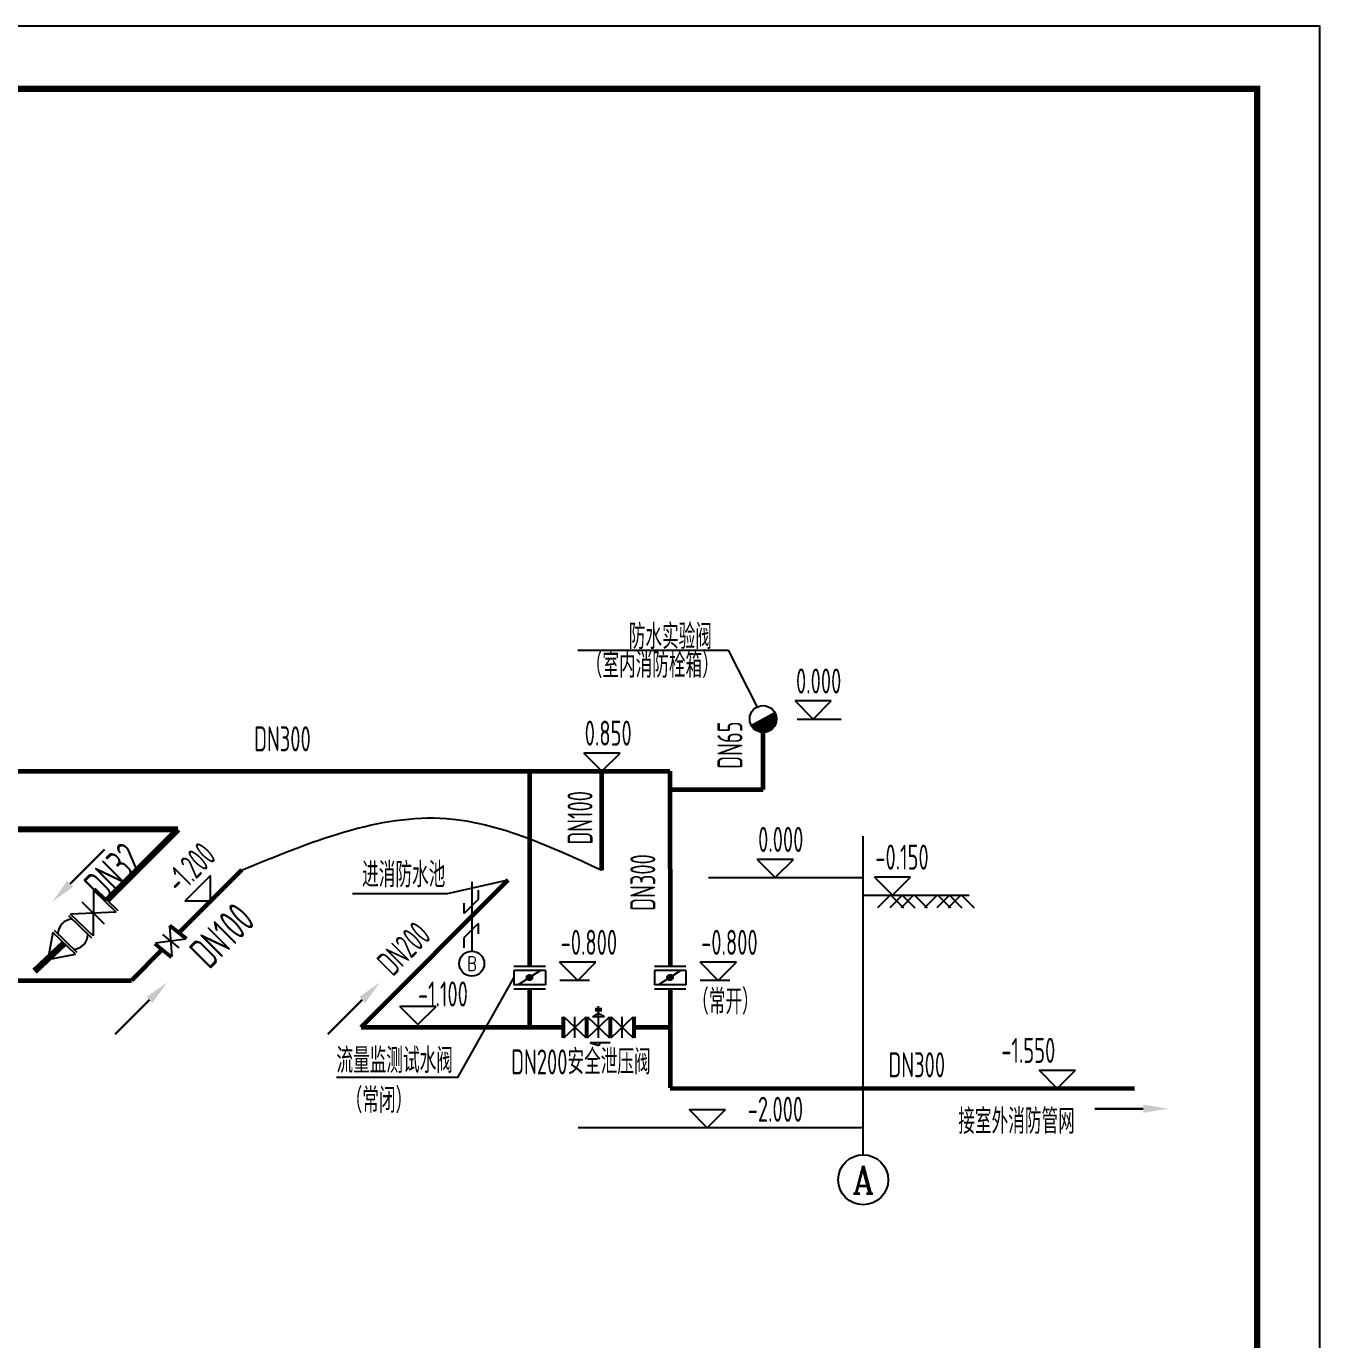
# Model space of a CAD drawing. Extents: x 84552 to 1115094, y -331058 to 102248.
# Drawn here: x 149380 to 159722, y 65935 to 76435 of the extents above; entities that cross this region are included whole.
import ezdxf
from ezdxf.enums import TextEntityAlignment as Align

# ---------------------------------------------------------------- set-up
doc = ezdxf.new("R2010")
doc.units = 0
doc.header["$LTSCALE"] = 1000
doc.header["$MEASUREMENT"] = 0
doc.linetypes.add('建施-55中综合楼1221$0$xref-局部平面图$0$ACAD_ISO14W100', pattern=[25.5, 12, -3, 0.5, -3, 0.5, -3, 0.5, -3])
for name, color, linetype in [('AXIS', 3, 'Continuous'), ('AXIS_TEXT', 7, 'Continuous'), ('PUB_TITLE', 4, 'Continuous'), ('测绘处中心区路网', 7, 'Continuous'), ('消防喷淋', 1, 'Continuous')]:
    doc.layers.add(name, color=color, linetype=linetype)
doc.layers.add('给水管', color=3, linetype='Continuous', lineweight=100)
doc.styles.add('_TCH_AXIS', font='COMPLEX', dxfattribs={"bigfont": 'GBCBIG'})
doc.styles.add('AHD', font='sceie.shx', dxfattribs={"width": 0.7, "bigfont": 'sceic.shx'})
doc.styles.add('COMPLEX', font='COMPLEX')
doc.styles.add('sceie', font='sceie.shx', dxfattribs={"width": 0.7, "bigfont": 'sceic.shx'})

# ---------------------------------------------------------------- blocks, each defined once
blk = doc.blocks.new('_AXISO')
blk.add_circle((0, 0), 0.5)
at = {"layer": 'AXIS_TEXT', "style": 'COMPLEX'}
blk.add_attdef('A', text='', height=0.56, dxfattribs=at).set_placement((-0.25, -0.28), (0.25, -0.28), align=Align.FIT)

msp = doc.modelspace()

# ---------------------------------------------------------------- hatches: boundary and pattern name
h = msp.add_hatch()
h.set_pattern_fill('ANSI31', color=256, style=0)
h.set_pattern_definition([(45, (-443852.55396, 113025.17102), (-0.088388347648, 0.088388347648), [])])
h.paths.add_polyline_path([(155177.1, 70845.9, 0.7771659), (155377.7, 70897, 0.1253873), (155364.7, 70948.1)])
at = {"linetype": '建施-55中综合楼1221$0$xref-局部平面图$0$ACAD_ISO14W100'}
h = msp.add_hatch(dxfattribs=at)
h.set_pattern_fill('ANSI31', color=256, scale=10, style=0)
h.set_pattern_definition([(135, (602751.001, 36088.3224), (0.8838834765, 0.8838834765), [])])
h.paths.add_polyline_path([(153403.5, 68852.5), (153403.5, 68830.4), (153384.9, 68818.4, -0.1441206), (153381.4, 68830.4, -0.4142136)])
h.paths.add_polyline_path([(153403.5, 68852.5, -0.2548776), (153422.1, 68842.4), (153403.5, 68830.4)])
h.paths.add_polyline_path([(153403.5, 68830.4), (153422.1, 68842.4, -0.1441206), (153425.7, 68830.4, -0.4142136), (153403.5, 68808.2)])
h.paths.add_polyline_path([(153403.5, 68830.4), (153403.5, 68808.2, -0.2548776), (153384.9, 68818.4)])
h = msp.add_hatch(dxfattribs=at)
h.set_pattern_fill('ANSI31', color=256, scale=10, style=0)
h.set_pattern_definition([(135, (603874.4765, 36088.3224), (0.8838834765, 0.8838834765), [])])
h.paths.add_polyline_path([(154527, 68852.5), (154527, 68830.4), (154508.4, 68818.4, -0.1441206), (154504.8, 68830.4, -0.4142136)])
h.paths.add_polyline_path([(154527, 68852.5, -0.2548776), (154545.6, 68842.4), (154527, 68830.4)])
h.paths.add_polyline_path([(154527, 68830.4), (154545.6, 68842.4, -0.1441206), (154549.2, 68830.4, -0.4142136), (154527, 68808.2)])
h.paths.add_polyline_path([(154527, 68830.4), (154527, 68808.2, -0.2548776), (154508.4, 68818.4)])

# ---------------------------------------------------------------- linework, layer by layer
for p, q in [((153789.4, 71448.3), (154992.5, 71448.3)), ((154992.5, 71448.3), (155222.7, 70992.3)), ((155817, 71041.5), (155526.8, 71041.5)), ((155671.9, 70896.4), (155526.8, 71041.5)), ((155671.9, 70896.4), (155817, 71041.5)), ((155177.1, 70845.9), (155364.7, 70948.1)), ((155542.8, 70896.4), (155895.8, 70896.4)), ((154127.6, 70624.9), (153837.4, 70624.9)), ((153982.5, 70479.8), (153837.4, 70624.9)), ((153982.5, 70479.8), (154127.6, 70624.9)), ((155514, 69775), (155223.8, 69775)), ((155368.9, 69629.9), (155223.8, 69775)), ((155368.9, 69629.9), (155514, 69775)), ((150854, 69645.5), (150648.8, 69440.3)), ((150854, 69440.3), (150854, 69645.5)), ((154836.2, 69629.9), (156071.7, 69630)), ((156451.2, 69633.4), (156161, 69633.4)), ((156306.1, 69488.3), (156161, 69633.4)), ((156306.1, 69488.3), (156451.2, 69633.4)), ((152748.1, 69502.2), (153234.4, 69610.8)), ((150854, 69440.3), (150648.8, 69440.3)), ((151987.5, 69502.2), (152748.1, 69502.2)), ((156286.3, 69488.3), (156186, 69387.9)), ((156384.1, 69488.3), (156283.7, 69387.9)), ((156292.9, 69488.3), (156393.2, 69387.9)), ((156475.3, 69488.3), (156374.9, 69387.9)), ((156384.1, 69488.3), (156484.4, 69387.9)), ((156481.8, 69488.3), (156582.2, 69387.9)), ((156662.8, 69488.3), (156562.4, 69387.9)), ((156760.5, 69488.3), (156660.2, 69387.9)), ((156669.3, 69488.3), (156769.7, 69387.9)), ((156851.7, 69488.3), (156751.4, 69387.9)), ((156760.5, 69488.3), (156860.9, 69387.9)), ((156858.3, 69488.3), (156958.6, 69387.9)), ((149592, 69191.5), (149553.7, 68975)), ((149553.7, 68975), (149773, 69016.2)), ((153279, 68885.8), (153279, 68770.6)), ((153530.4, 68885.8), (153530.4, 68770.6)), ((153935.2, 68952.4), (153644.9, 68952.4)), ((153790.1, 68807.3), (153644.9, 68952.4)), ((153790.1, 68807.3), (153935.2, 68952.4)), ((154402.5, 68885.8), (154402.5, 68770.6)), ((154653.9, 68885.8), (154653.9, 68770.6)), ((155058.7, 68952.4), (154768.4, 68952.4)), ((154913.5, 68807.3), (154768.4, 68952.4)), ((154913.5, 68807.3), (155058.7, 68952.4)), ((152830.5, 68030.1), (153279, 68828.2)), ((152656.9, 68598.6), (152366.6, 68598.6)), ((152511.8, 68453.5), (152366.6, 68598.6)), ((152511.8, 68453.5), (152656.9, 68598.6)), ((157623.9, 67943.4), (157478.8, 68088.5)), ((157478.8, 68088.5), (157769.1, 68088.5)), ((157623.9, 67943.4), (157769.1, 68088.5)), ((154825.2, 67629.5), (154680.1, 67774.6)), ((154680.1, 67774.6), (154970.4, 67774.6)), ((154825.2, 67629.5), (154970.4, 67774.6)), ((153793.9, 67630.2), (156071.7, 67630.2))]:
    msp.add_line(p, q)
for p, q in [((156071.7, 67413.8), (156071.7, 69959.1)), ((152992.6, 69528.3), (152992.6, 69453.3)), ((152992.6, 69453.3), (152880.3, 69341.1)), ((152880.3, 69341.1), (152880.3, 69423.8)), ((156071.7, 69488.3), (156920.4, 69488.3)), ((152992.6, 69263.1), (152880.3, 69150.9)), ((152992.6, 69263.1), (152992.6, 69180.5)), ((152880.3, 69068.2), (152880.3, 69150.9)), ((153530.4, 68918), (153279, 68918)), ((153530.4, 68885.8), (153279, 68885.8)), ((153490.7, 68885.8), (153312, 68770.6)), ((154653.9, 68918), (154402.5, 68918)), ((154653.9, 68885.8), (154402.5, 68885.8)), ((154614.1, 68885.8), (154435.4, 68770.6)), ((153883.3, 68807.3), (153646, 68807.3)), ((155006.8, 68807.3), (154769.4, 68807.3)), ((153530.4, 68770.6), (153279, 68770.6)), ((153530.4, 68738.3), (153279, 68738.3)), ((154653.9, 68770.6), (154402.5, 68770.6)), ((154653.9, 68738.3), (154402.5, 68738.3))]:
    msp.add_line(p, q, dxfattribs=at)
at = {"color": 0, "lineweight": -3}
for p, q in [((149918, 69528), (149914.9, 69162.6)), ((150099, 69352.7), (149733.9, 69337.9)), ((150524, 69241.8), (150544.4, 68999)), ((150654.9, 69136.5), (150413.5, 69104.3)), ((153679.2, 68348.8), (153855.6, 68516.8)), ((153679.2, 68516.8), (153855.6, 68348.8)), ((153867.5, 68348.8), (154043.9, 68516.8)), ((153867.5, 68516.8), (154043.9, 68348.8)), ((154056.4, 68348.8), (154232.8, 68516.8)), ((154056.4, 68516.8), (154232.8, 68348.8))]:
    msp.add_line(p, q, dxfattribs=at)
at = {"lineweight": -3}
for p, q in [((150099, 69352.7), (149918, 69528)), ((150110.9, 69367.2), (149929.9, 69542.5)), ((149929.9, 69542.5), (150110.9, 69367.2)), ((150006.9, 69257.6), (149825.9, 69433)), ((149901.1, 69148.5), (149720.1, 69323.8)), ((149720.1, 69323.8), (149901.1, 69148.5)), ((149914.9, 69162.6), (149733.9, 69337.9)), ((149786.7, 69030.3), (149605.7, 69205.7)), ((150523.6, 69241.3), (150654.5, 69136)), ((150654.5, 69136), (150523.6, 69241.3)), ((150524, 69241.8), (150654.9, 69136.5)), ((150531.8, 69251.5), (150662.7, 69146.3)), ((150531.8, 69251.5), (150662.7, 69146.3)), ((149773, 69016.2), (149592, 69191.5)), ((150405.2, 69094.1), (150536.2, 68988.8)), ((150536.2, 68988.8), (150405.2, 69094.1)), ((150413.5, 69104.3), (150544.4, 68999)), ((150468.7, 69173), (150599.7, 69067.8)), ((153955.7, 68348.8), (153955.7, 68600.9)), ((153667.2, 68348.8), (153667.2, 68516.8)), ((153679.2, 68348.8), (153679.2, 68516.8)), ((153679.8, 68348.8), (153679.8, 68516.8)), ((153679.8, 68516.8), (153679.8, 68348.8)), ((153679.8, 68348.8), (153679.8, 68516.8)), ((153679.8, 68516.8), (153679.8, 68348.8)), ((153767.4, 68348.8), (153767.4, 68516.8)), ((153855.1, 68348.8), (153855.1, 68516.8)), ((153855.1, 68348.8), (153855.1, 68516.8)), ((153855.6, 68348.8), (153855.6, 68516.8)), ((153867.5, 68348.8), (153867.5, 68516.8)), ((153868.2, 68348.8), (153868.2, 68516.8)), ((153868.2, 68516.8), (153868.2, 68348.8)), ((153868.7, 68348.8), (153868.7, 68516.8)), ((153868.7, 68516.8), (153868.7, 68348.8)), ((154043.9, 68348.8), (154043.9, 68516.8)), ((154043.9, 68348.8), (154043.9, 68516.8)), ((154043.9, 68348.8), (154043.9, 68516.8)), ((154056.4, 68348.8), (154056.4, 68516.8)), ((154057.1, 68348.8), (154057.1, 68516.8)), ((154057.1, 68516.8), (154057.1, 68348.8)), ((154057.1, 68348.8), (154057.1, 68516.8)), ((154057.1, 68516.8), (154057.1, 68348.8)), ((154144.6, 68348.8), (154144.6, 68516.8)), ((154232.8, 68348.8), (154232.8, 68516.8)), ((154246, 68348.8), (154246, 68516.8)), ((154246, 68516.8), (154246, 68348.8))]:
    msp.add_line(p, q, dxfattribs=at)
at = {"color": 0}
for p, q in [((153928.9, 68566.8), (153982.5, 68566.8)), ((153929.7, 68582.6), (153983.3, 68582.6)), ((153909.8, 68517.3), (153955.7, 68546.4)), ((153909.8, 68517.3), (154003.5, 68519.9)), ((153955.7, 68546.4), (154003.5, 68519.9)), ((154049.5, 68308.1), (153889.4, 68308.1)), ((153889.4, 68308.1), (153961.3, 68287.2)), ((153961.3, 68287.2), (153967.4, 68308.1)), ((152830.5, 68030.1), (151860, 68030.1))]:
    msp.add_line(p, q, dxfattribs=at)
at = {"lineweight": 30}
for points in [[(149731, 69578.7), (150005.4, 69853.1)], [(150365.4, 68650.9), (150091, 68376.5)], [(152066.9, 68650.9), (151792.5, 68376.5)], [(158311, 67781.5), (157923, 67781.5)]]:
    msp.add_lwpolyline(points, dxfattribs=at)
msp.add_circle((155270.9, 70897), 106.8)
at = {"linetype": '建施-55中综合楼1221$0$xref-局部平面图$0$ACAD_ISO14W100'}
for centre in [(153403.5, 68830.4), (154527, 68830.4)]:
    msp.add_circle(centre, 22.2, dxfattribs=at)
at = {"ltscale": 200}
for start, end in [(92.62163, 179.20159), (272.62163, 359.20159)]:
    msp.add_arc((149753.4, 69177.1), 119.9, start, end, dxfattribs=at)
msp.add_spline([(151102.3, 69688.5), (152740.1, 70101.4), (153982.5, 69688.5)], degree=3)
at = {"linetype": '建施-55中综合楼1221$0$xref-局部平面图$0$ACAD_ISO14W100'}
for points in [[(149754.5, 69555.1), (149589.6, 69437.2), (149707.4, 69602.2)], [(150341.8, 68674.5), (150506.8, 68792.3), (150389, 68627.3)], [(152043.4, 68674.5), (152208.4, 68792.3), (152090.5, 68627.3)], [(158311, 67748.2), (158511, 67781.5), (158311, 67814.8)]]:
    msp.add_solid(points, dxfattribs=at)
at = {"layer": 'AXIS', "color": 3}
msp.add_line((152942.4, 69596.4), (152942.4, 69041.3), dxfattribs=at)
at = {"layer": 'PUB_TITLE'}
msp.add_lwpolyline([(130022, 55434.7), (159722, 55434.7), (159722, 76434.7), (130022, 76434.7)], close=True, dxfattribs=at)
at = {"layer": 'PUB_TITLE', "const_width": 50}
msp.add_lwpolyline([(131272, 55934.7), (159222, 55934.7), (159222, 75934.7), (131272, 75934.7)], close=True, dxfattribs=at)
at = {"layer": '消防喷淋', "lineweight": 60}
for p, q in [((155270.9, 70332.3), (155270.9, 70821.7)), ((139680, 70479.2), (150875.7, 70479.2)), ((150875.7, 70479.2), (154527, 70479.8)), ((153404.5, 70479.6), (153404.4, 68918)), ((153982.5, 69688.5), (153982.5, 70479.2)), ((154527, 70479.8), (154527.7, 68918)), ((154527.1, 70332.3), (155270.9, 70332.3)), ((151102.3, 69688.5), (150605.8, 69192)), ((152056.9, 68433.3), (153234.4, 69610.8)), ((150462.1, 69048.3), (150220.9, 68807.2)), ((149005.9, 68807.2), (150220.9, 68807.2)), ((153404.4, 68738.3), (153404.4, 68432.7)), ((154527.8, 68738.3), (154528.1, 67947.3)), ((152056.9, 68433.3), (153667.2, 68432.6)), ((154246, 68432.3), (154527.9, 68432.2)), ((154528.1, 67946), (158241.5, 67943.4))]:
    msp.add_line(p, q, dxfattribs=at)
at = {"layer": '消防喷淋', "color": 4, "lineweight": 80, "ltscale": 200}
msp.add_line((150591.1, 70014.9), (146576.6, 70014.9), dxfattribs=at)
at = {"layer": '消防喷淋', "color": 4, "lineweight": 100, "ltscale": 200}
for p, q in [((150591.1, 70014.9), (150026.5, 69448.9)), ((149682.5, 69103.8), (149445.8, 68881.8))]:
    msp.add_line(p, q, dxfattribs=at)

# ---------------------------------------------------------------- block references
at = {"layer": 'AXIS', "color": 3}
ref = msp.add_blockref('_AXISO', (152942.4, 68941.3), dxfattribs=dict(at, xscale=200, yscale=200, zscale=200))
ref.add_attrib('A', 'B', dxfattribs={"layer": 'AXIS_TEXT', "color": 3, "height": 116.5, "style": '_TCH_AXIS', "width": 0.823529}).set_placement((152903.6, 68883), (152981.3, 68883), align=Align.FIT)
ref = msp.add_blockref('_AXISO', (156071.7, 67213.8), dxfattribs=dict(at, xscale=400, yscale=400, zscale=400))
ref.add_attrib('A', 'A', dxfattribs={"layer": 'AXIS_TEXT', "color": 3, "height": 222.7, "style": '_TCH_AXIS', "width": 0.888889}).set_placement((155986.8, 67102.4), (156156.5, 67102.4), align=Align.FIT)

# ---------------------------------------------------------------- texts
at = {"color": 7, "lineweight": -3, "style": 'AHD', "width": 0.7}
for s, rotation, p in [('0.000', 0, (155534.6, 71100.7)), ('0.850', 0, (153845.2, 70684.1)), ('DN300', 0, (151201.9, 70638.5)), ('DN65', 90, (155106.6, 70498.9)), ('DN100', 90, (153907.6, 69892.5)), ('0.000', 0, (155231.6, 69834.2)), ('-1.200', 45, (150612.5, 69487.7)), ('-0.150', 0, (156168.8, 69692.6)), ('DN300', 90, (154409.7, 69363.7)), ('DN200', 45, (152310.3, 68832.1)), ('-0.800', 0, (153652.8, 69011.6)), ('-0.800', 0, (154776.2, 69011.6)), ('-1.100', 0, (152511.8, 68598.6)), (' DN200安全泄压阀', 0, (153181.1, 68055.6)), ('-1.550', 360, (157176.2, 68147.7)), ('DN300', 360, (156273.6, 68032.5)), ('-2.000', 360, (155148.6, 67677)), (' 接室外消防管网', 360, (156756.4, 67581))]:
    msp.add_text(s, height=200, rotation=rotation, dxfattribs=at).set_placement(p)
at = {"layer": '测绘处中心区路网', "color": 7, "lineweight": -3, "style": 'AHD', "width": 0.7}
for s, p in [('防水实验阀', (154197.4, 71455.8)), ('（室内消防栓箱）', (153853.3, 71226.6)), ('进消防水池', (152065.4, 69551.7)), ('（常开）', (154704, 68537.3)), ('流量监测试水阀', (151860.2, 68066.8)), ('（常闭）', (151934.1, 67748.3))]:
    msp.add_text(s, height=200, rotation=0, dxfattribs=at).set_placement(p)
at = {"layer": '给水管', "color": 0, "lineweight": -3, "ltscale": 200, "style": 'sceie', "width": 0.7}
for s, p in [('DN32', (149999.3, 69421.6)), ('DN100', (150843.8, 68888.4))]:
    msp.add_text(s, height=250, rotation=45, dxfattribs=at).set_placement(p)

doc.saveas('drawing.dxf')
